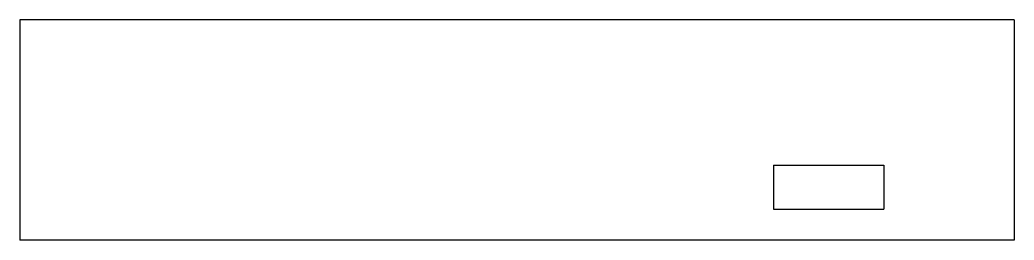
# Model space of a CAD drawing. Header units: millimetres. Extents: x -45 to 45, y -10 to 10.
import ezdxf

# ---------------------------------------------------------------- set-up
doc = ezdxf.new("R2010")
doc.units = ezdxf.units.MM

msp = doc.modelspace()

# ---------------------------------------------------------------- linework, layer by layer
for p, q in [((45, 10), (-45, 10)), ((-45, 10), (-45, -10)), ((45, 10), (45, -10)), ((23.21, -3.18), (33.21, -3.18)), ((23.21, -3.18), (23.21, -7.18)), ((33.21, -3.18), (33.21, -7.18)), ((23.21, -7.18), (33.21, -7.18)), ((45, -10), (-45, -10))]:
    msp.add_line(p, q)

doc.saveas('drawing.dxf')
